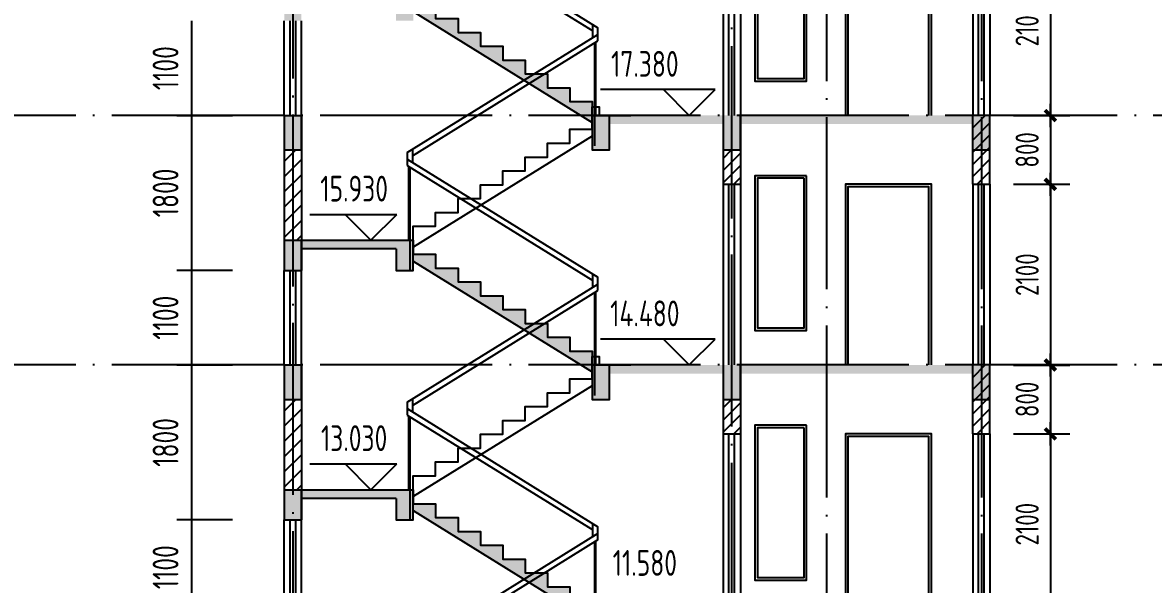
# Model space of a CAD drawing. Extents: x -726032 to 135930, y -151624 to 587044.
# Drawn here: x -417095 to -403957, y 236459 to 242988 of the extents above; entities that cross this region are included whole.
import ezdxf
from ezdxf.enums import TextEntityAlignment as Align

# ---------------------------------------------------------------- set-up
doc = ezdxf.new("R2010")
doc.units = 0
doc.header["$LTSCALE"] = 1000
doc.header["$MEASUREMENT"] = 0
doc.linetypes.add('DOTE', pattern=[2.42, 2, -0.2, 0.02, -0.2])
doc.layers.get('0').update_dxf_attribs({"linetype": 'CONTINUOUS'})
doc.layers.get('DEFPOINTS').update_dxf_attribs({"color": 1, "linetype": 'CONTINUOUS'})
for name, color, linetype in [('DOTE', 8, 'DOTE'), ('PUB_DIM', 245, 'CONTINUOUS'), ('WALL', 255, 'CONTINUOUS'), ('WINDOW', 155, 'CONTINUOUS'), ('WINDOW_TEXT', 7, 'CONTINUOUS')]:
    doc.layers.add(name, color=color, linetype=linetype)
doc.styles.add('DIM_FONT', font='isocp.shx', dxfattribs={"width": 0.8})
doc.styles.add('SIMPLEX', font='SIMPLEX.SHX')
doc.dimstyles.new('AXIS', dxfattribs={"dimtxt": 300, "dimasz": 1, "dimexe": 250, "dimexo": 300, "dimgap": 150, "dimtad": 1, "dimdec": 0, "dimzin": 0, "dimdsep": 46, "dimtxsty": 'DIM_FONT', "dimcen": 0.09, "dimse1": 1, "dimse2": 1, "dimclrt": 142, "dimadec": 0, "dimazin": 0, "dimtfac": 1, "dimtdec": 0, "dimtix": 1, "dimtmove": 2, "dimatfit": 3, "dimfxl": 1, "dimtolj": 1, "dimtzin": 0, "dimarcsym": 0})
doc.dimstyles.new('DIMN', dxfattribs={"dimtxt": 300, "dimasz": 1, "dimexe": 250, "dimexo": 300, "dimgap": 150, "dimtad": 1, "dimdec": 0, "dimzin": 0, "dimdsep": 46, "dimtxsty": 'DIM_FONT', "dimcen": 0.09, "dimclrt": 142, "dimadec": 0, "dimazin": 0, "dimtfac": 1, "dimtdec": 0, "dimtix": 1, "dimtmove": 2, "dimatfit": 3, "dimfxl": 1, "dimtolj": 1, "dimtzin": 0, "dimarcsym": 0})

# ---------------------------------------------------------------- blocks, each defined once
blk = doc.blocks.new('_DIMX')
blk.add_line((-150, 0), (150, 0))
at = {"const_width": 50}
blk.add_lwpolyline([(-70, -70), (70, 70)], dxfattribs=at)
blk = doc.blocks.new('*D4269')
at = {"layer": 'DEFPOINTS', "color": 0, "transparency": 16777216}
for p in [(-405851, 238209), (-405851, 236109), (-405154, 236109)]:
    blk.add_point(p, dxfattribs=at)
at = {"layer": 'PUB_DIM', "color": 0, "lineweight": -2, "transparency": 16777216}
for p, q in [((-405154, 238208), (-405154, 236110)), ((-405581, 236109), (-404929, 236109))]:
    blk.add_line(p, q, dxfattribs=at)
at = {"layer": 'PUB_DIM', "color": 0, "lineweight": -2, "transparency": 16777216, "xscale": 0.9, "yscale": 0.9, "zscale": 0.9}
for p, rotation in [((-405154, 238209), 90), ((-405154, 236109), 270)]:
    blk.add_blockref('_DIMX', p, dxfattribs=dict(at, rotation=rotation))
at = {"layer": 'PUB_DIM', "color": 142, "transparency": 16777216, "insert": (-405424, 237159), "char_height": 270, "attachment_point": 5, "rotation": 90, "style": 'DIM_FONT'}
blk.add_mtext('\\A1;2100', dxfattribs=at)
blk = doc.blocks.new('*D4268')
at = {"layer": 'DEFPOINTS', "color": 0, "transparency": 16777216}
for p in [(-405851, 239009), (-405851, 238209), (-405154, 238209)]:
    blk.add_point(p, dxfattribs=at)
at = {"layer": 'PUB_DIM', "color": 0, "lineweight": -2, "transparency": 16777216}
for p, q in [((-405154, 239008), (-405154, 238210)), ((-405581, 238209), (-404929, 238209))]:
    blk.add_line(p, q, dxfattribs=at)
at = {"layer": 'PUB_DIM', "color": 0, "lineweight": -2, "transparency": 16777216, "xscale": 0.9, "yscale": 0.9, "zscale": 0.9}
for p, rotation in [((-405154, 239009), 90), ((-405154, 238209), 270)]:
    blk.add_blockref('_DIMX', p, dxfattribs=dict(at, rotation=rotation))
at = {"layer": 'PUB_DIM', "color": 142, "transparency": 16777216, "insert": (-405424, 238609), "char_height": 270, "attachment_point": 5, "rotation": 90, "style": 'DIM_FONT'}
blk.add_mtext('\\A1;800', dxfattribs=at)
blk = doc.blocks.new('*D4271')
at = {"layer": 'DEFPOINTS', "color": 0, "transparency": 16777216}
for p in [(-405851, 241109), (-405851, 239009), (-405154, 239009)]:
    blk.add_point(p, dxfattribs=at)
at = {"layer": 'PUB_DIM', "color": 0, "lineweight": -2, "transparency": 16777216}
for p, q in [((-405154, 241108), (-405154, 239010)), ((-405581, 239009), (-404929, 239009))]:
    blk.add_line(p, q, dxfattribs=at)
at = {"layer": 'PUB_DIM', "color": 0, "lineweight": -2, "transparency": 16777216, "xscale": 0.9, "yscale": 0.9, "zscale": 0.9}
for p, rotation in [((-405154, 241109), 90), ((-405154, 239009), 270)]:
    blk.add_blockref('_DIMX', p, dxfattribs=dict(at, rotation=rotation))
at = {"layer": 'PUB_DIM', "color": 142, "transparency": 16777216, "insert": (-405424, 240059), "char_height": 270, "attachment_point": 5, "rotation": 90, "style": 'DIM_FONT'}
blk.add_mtext('\\A1;2100', dxfattribs=at)
blk = doc.blocks.new('*D4270')
at = {"layer": 'DEFPOINTS', "color": 0, "transparency": 16777216}
for p in [(-405851, 241909), (-405851, 241109), (-405154, 241109)]:
    blk.add_point(p, dxfattribs=at)
at = {"layer": 'PUB_DIM', "color": 0, "lineweight": -2, "transparency": 16777216}
for p, q in [((-405154, 241908), (-405154, 241110)), ((-405581, 241109), (-404929, 241109))]:
    blk.add_line(p, q, dxfattribs=at)
at = {"layer": 'PUB_DIM', "color": 0, "lineweight": -2, "transparency": 16777216, "xscale": 0.9, "yscale": 0.9, "zscale": 0.9}
for p, rotation in [((-405154, 241909), 90), ((-405154, 241109), 270)]:
    blk.add_blockref('_DIMX', p, dxfattribs=dict(at, rotation=rotation))
at = {"layer": 'PUB_DIM', "color": 142, "transparency": 16777216, "insert": (-405424, 241509), "char_height": 270, "attachment_point": 5, "rotation": 90, "style": 'DIM_FONT'}
blk.add_mtext('\\A1;800', dxfattribs=at)
blk = doc.blocks.new('*D4273')
at = {"layer": 'DEFPOINTS', "color": 0, "transparency": 16777216}
for p in [(-405851, 244009), (-405851, 241909), (-405154, 241909)]:
    blk.add_point(p, dxfattribs=at)
at = {"layer": 'PUB_DIM', "color": 0, "lineweight": -2, "transparency": 16777216}
for p, q in [((-405154, 244008), (-405154, 241910)), ((-405581, 241909), (-404929, 241909))]:
    blk.add_line(p, q, dxfattribs=at)
at = {"layer": 'PUB_DIM', "color": 0, "lineweight": -2, "transparency": 16777216, "xscale": 0.9, "yscale": 0.9, "zscale": 0.9}
for p, rotation in [((-405154, 244009), 90), ((-405154, 241909), 270)]:
    blk.add_blockref('_DIMX', p, dxfattribs=dict(at, rotation=rotation))
at = {"layer": 'PUB_DIM', "color": 142, "transparency": 16777216, "insert": (-405424, 242959), "char_height": 270, "attachment_point": 5, "rotation": 90, "style": 'DIM_FONT'}
blk.add_mtext('\\A1;2100', dxfattribs=at)
blk = doc.blocks.new('*D4284')
at = {"layer": 'DEFPOINTS', "color": 0, "transparency": 16777216}
for p in [(-415024, 240109), (-415134, 239009), (-415024, 239009)]:
    blk.add_point(p, dxfattribs=at)
at = {"layer": 'PUB_DIM', "color": 0, "lineweight": -2, "transparency": 16777216}
blk.add_line((-415134, 240108), (-415134, 239010), dxfattribs=at)
at = {"layer": 'PUB_DIM', "color": 0, "transparency": 16777216}
for points in [[(-415135, 240108), (-415134, 240108), (-415134, 240109)], [(-415135, 239010), (-415134, 239010), (-415134, 239009)]]:
    blk.add_solid(points, dxfattribs=at)
at = {"layer": 'PUB_DIM', "color": 142, "transparency": 16777216, "insert": (-415434, 239559), "char_height": 300, "attachment_point": 5, "rotation": 90, "style": 'DIM_FONT'}
blk.add_mtext('\\A1;1100', dxfattribs=at)
blk = doc.blocks.new('*D4286')
at = {"layer": 'DEFPOINTS', "color": 0, "transparency": 16777216}
for p in [(-415024, 239009), (-415134, 237209), (-415024, 237209)]:
    blk.add_point(p, dxfattribs=at)
at = {"layer": 'PUB_DIM', "color": 0, "lineweight": -2, "transparency": 16777216}
blk.add_line((-415134, 239008), (-415134, 237210), dxfattribs=at)
at = {"layer": 'PUB_DIM', "color": 0, "transparency": 16777216}
for points in [[(-415135, 239008), (-415134, 239008), (-415134, 239009)], [(-415135, 237210), (-415134, 237210), (-415134, 237209)]]:
    blk.add_solid(points, dxfattribs=at)
at = {"layer": 'PUB_DIM', "color": 142, "transparency": 16777216, "insert": (-415434, 238109), "char_height": 300, "attachment_point": 5, "rotation": 90, "style": 'DIM_FONT'}
blk.add_mtext('\\A1;1800', dxfattribs=at)
blk = doc.blocks.new('*D4307')
at = {"layer": 'DEFPOINTS', "color": 0, "transparency": 16777216}
for p in [(-415024, 237209), (-415134, 236109), (-415024, 236109)]:
    blk.add_point(p, dxfattribs=at)
at = {"layer": 'PUB_DIM', "color": 0, "lineweight": -2, "transparency": 16777216}
blk.add_line((-415134, 237208), (-415134, 236110), dxfattribs=at)
at = {"layer": 'PUB_DIM', "color": 0, "transparency": 16777216}
for points in [[(-415135, 237208), (-415134, 237208), (-415134, 237209)], [(-415135, 236110), (-415134, 236110), (-415134, 236109)]]:
    blk.add_solid(points, dxfattribs=at)
at = {"layer": 'PUB_DIM', "color": 142, "transparency": 16777216, "insert": (-415434, 236659), "char_height": 300, "attachment_point": 5, "rotation": 90, "style": 'DIM_FONT'}
blk.add_mtext('\\A1;1100', dxfattribs=at)
blk = doc.blocks.new('*D4333')
at = {"layer": 'DEFPOINTS', "color": 0, "transparency": 16777216}
for p in [(-415024, 241909), (-415134, 240109), (-415024, 240109)]:
    blk.add_point(p, dxfattribs=at)
at = {"layer": 'PUB_DIM', "color": 0, "lineweight": -2, "transparency": 16777216}
blk.add_line((-415134, 241908), (-415134, 240110), dxfattribs=at)
at = {"layer": 'PUB_DIM', "color": 0, "transparency": 16777216}
for points in [[(-415135, 241908), (-415134, 241908), (-415134, 241909)], [(-415135, 240110), (-415134, 240110), (-415134, 240109)]]:
    blk.add_solid(points, dxfattribs=at)
at = {"layer": 'PUB_DIM', "color": 142, "transparency": 16777216, "insert": (-415434, 241009), "char_height": 300, "attachment_point": 5, "rotation": 90, "style": 'DIM_FONT'}
blk.add_mtext('\\A1;1800', dxfattribs=at)
blk = doc.blocks.new('*D4334')
at = {"layer": 'DEFPOINTS', "color": 0, "transparency": 16777216}
for p in [(-415024, 243009), (-415134, 241909), (-415024, 241909)]:
    blk.add_point(p, dxfattribs=at)
at = {"layer": 'PUB_DIM', "color": 0, "lineweight": -2, "transparency": 16777216}
blk.add_line((-415134, 243008), (-415134, 241910), dxfattribs=at)
at = {"layer": 'PUB_DIM', "color": 0, "transparency": 16777216}
for points in [[(-415135, 243008), (-415134, 243008), (-415134, 243009)], [(-415135, 241910), (-415134, 241910), (-415134, 241909)]]:
    blk.add_solid(points, dxfattribs=at)
at = {"layer": 'PUB_DIM', "color": 142, "transparency": 16777216, "insert": (-415434, 242459), "char_height": 300, "attachment_point": 5, "rotation": 90, "style": 'DIM_FONT'}
blk.add_mtext('\\A1;1100', dxfattribs=at)
blk = doc.blocks.new('_WBLK')
for p, q in [((-0.5, 0.5), (0.5, 0.5)), ((0.5, 0.1667), (-0.5, 0.1667)), ((0.5, -0.1667), (-0.5, -0.1667)), ((-0.5, -0.5), (0.5, -0.5))]:
    blk.add_line(p, q)
at = {"layer": 'WINDOW_TEXT', "style": 'SIMPLEX', "flags": 9}
blk.add_attdef('A', text='', height=1, dxfattribs=at).set_placement((0, 1.5), align=Align.MIDDLE)

msp = doc.modelspace()

# ---------------------------------------------------------------- hatches: boundary and pattern name
h = msp.add_hatch(color=136)
h.paths.add_polyline_path([(-414056, 243359.2), (-413856, 243359.2), (-413856, 243009.2), (-414056, 243009.2)])
h.paths.add_polyline_path([(-413856, 243359.2), (-412556, 243359.2), (-412556, 243009.2), (-412756, 243009.2), (-412756, 243259.2), (-413856, 243259.2)])
h.paths.add_polyline_path([(-412556, 243117.2), (-412556, 243197.2), (-412296, 243197.2), (-412296, 243036.2), (-412036, 243036.2), (-412036, 242875.2), (-411776, 242875.2), (-411776, 242714.2), (-411516, 242714.2), (-411516, 242553.2), (-411256, 242553.2), (-411256, 242392.2), (-411149.4, 242392.2), (-411267.3, 242319.2)])
h.paths.add_polyline_path([(-411149.4, 242392.2), (-411028.3, 242392.2), (-411206.8, 242281.7), (-411267.3, 242319.2)])
h.paths.add_polyline_path([(-411206.8, 242281.7), (-411028.3, 242392.2), (-410996, 242392.2), (-410996, 242231.2), (-410736, 242231.2), (-410736, 242070.2), (-410476, 242070.2), (-410476, 241909.2), (-410476, 241829.2)])
h.paths.add_polyline_path([(-410476, 241909.2), (-410276, 241909.2), (-410276, 241509.2), (-410476, 241509.2)])
h.paths.add_polyline_path([(-410276, 241909.2), (-408956, 241909.2), (-408956, 241809.2), (-410276, 241809.2)])
h.paths.add_polyline_path([(-408956, 241909.2), (-408756, 241909.2), (-408756, 241509.2), (-408956, 241509.2)])
h = msp.add_hatch(color=146)
h.paths.add_polyline_path([(-414056, 241909.2), (-413956, 241909.2), (-413956, 241509.2), (-414056, 241509.2)])
h.paths.add_polyline_path([(-413956, 241909.2), (-413856, 241909.2), (-413856, 241509.2), (-413956, 241509.2)])
h = msp.add_hatch()
h.set_pattern_fill('ANSI31', color=136, scale=800, style=0)
h.set_pattern_definition([(45, (-418302.82, 277743.17), (-70.71068, 70.71068), [])])
h.paths.add_polyline_path([(-408856, 241109.2), (-408756, 241109.2), (-408756, 241509.2), (-408856, 241509.2)])
h.paths.add_polyline_path([(-408856, 241509.2), (-408956, 241509.2), (-408956, 241109.2), (-408856, 241109.2)])
h.paths.add_polyline_path([(-405856, 241909.2), (-405956, 241909.2), (-405956, 241109.2), (-405856, 241109.2)])
h.paths.add_polyline_path([(-405956, 241909.2), (-406056, 241909.2), (-406056, 241109.2), (-405956, 241109.2)])
h = msp.add_hatch(color=146)
h.paths.add_polyline_path([(-405956, 241509.2), (-405856, 241509.2), (-405856, 241909.2), (-405956, 241909.2)])
h.paths.add_polyline_path([(-405956, 241909.2), (-406056, 241909.2), (-406056, 241509.2), (-405956, 241509.2)])
h.paths.add_polyline_path([(-406056, 241809.2), (-406056, 241909.2), (-408756, 241909.2), (-408756, 241809.2)])
h = msp.add_hatch()
h.set_pattern_fill('ANSI31', color=146, scale=1000, style=0)
h.set_pattern_definition([(45, (-418302.82, 300943.17), (-88.38835, 88.38835), [])])
h.paths.add_polyline_path([(-413956, 240459.2), (-413856, 240459.2), (-413856, 241509.2), (-413956, 241509.2)])
h.paths.add_polyline_path([(-414056, 240459.2), (-413956, 240459.2), (-413956, 241509.2), (-414056, 241509.2)])
h = msp.add_hatch(color=136)
h.paths.add_polyline_path([(-414056, 240459.2), (-413856, 240459.2), (-413856, 240109.2), (-414056, 240109.2)])
h.paths.add_polyline_path([(-413856, 240459.2), (-412556, 240459.2), (-412556, 240109.2), (-412756, 240109.2), (-412756, 240359.2), (-413856, 240359.2)])
h.paths.add_polyline_path([(-412556, 240217.2), (-412556, 240297.2), (-412296, 240297.2), (-412296, 240136.2), (-412036, 240136.2), (-412036, 239975.2), (-411776, 239975.2), (-411776, 239814.2), (-411516, 239814.2), (-411516, 239653.2), (-411256, 239653.2), (-411256, 239492.2), (-411149.4, 239492.2), (-411267.3, 239419.2)])
h.paths.add_polyline_path([(-411149.4, 239492.2), (-411028.3, 239492.2), (-411206.8, 239381.7), (-411267.3, 239419.2)])
h.paths.add_polyline_path([(-411206.8, 239381.7), (-411028.3, 239492.2), (-410996, 239492.2), (-410996, 239331.2), (-410736, 239331.2), (-410736, 239170.2), (-410476, 239170.2), (-410476, 239009.2), (-410476, 238929.2)])
h.paths.add_polyline_path([(-410476, 239009.2), (-410276, 239009.2), (-410276, 238609.2), (-410476, 238609.2)])
h.paths.add_polyline_path([(-410276, 239009.2), (-408956, 239009.2), (-408956, 238909.2), (-410276, 238909.2)])
h.paths.add_polyline_path([(-408956, 239009.2), (-408756, 239009.2), (-408756, 238609.2), (-408956, 238609.2)])
h = msp.add_hatch(color=146)
h.paths.add_polyline_path([(-414056, 239009.2), (-413956, 239009.2), (-413956, 238609.2), (-414056, 238609.2)])
h.paths.add_polyline_path([(-413956, 239009.2), (-413856, 239009.2), (-413856, 238609.2), (-413956, 238609.2)])
h = msp.add_hatch()
h.set_pattern_fill('ANSI31', color=136, scale=800, style=0)
h.set_pattern_definition([(45, (-418302.82, 274843.17), (-70.71068, 70.71068), [])])
h.paths.add_polyline_path([(-408856, 238209.2), (-408756, 238209.2), (-408756, 238609.2), (-408856, 238609.2)])
h.paths.add_polyline_path([(-408856, 238609.2), (-408956, 238609.2), (-408956, 238209.2), (-408856, 238209.2)])
h.paths.add_polyline_path([(-405856, 239009.2), (-405956, 239009.2), (-405956, 238209.2), (-405856, 238209.2)])
h.paths.add_polyline_path([(-405956, 239009.2), (-406056, 239009.2), (-406056, 238209.2), (-405956, 238209.2)])
h = msp.add_hatch(color=146)
h.paths.add_polyline_path([(-405956, 238609.2), (-405856, 238609.2), (-405856, 239009.2), (-405956, 239009.2)])
h.paths.add_polyline_path([(-405956, 239009.2), (-406056, 239009.2), (-406056, 238609.2), (-405956, 238609.2)])
h.paths.add_polyline_path([(-406056, 238909.2), (-406056, 239009.2), (-408756, 239009.2), (-408756, 238909.2)])
h = msp.add_hatch()
h.set_pattern_fill('ANSI31', color=146, scale=1000, style=0)
h.set_pattern_definition([(45, (-418302.82, 298043.17), (-88.38835, 88.38835), [])])
h.paths.add_polyline_path([(-413956, 237559.2), (-413856, 237559.2), (-413856, 238609.2), (-413956, 238609.2)])
h.paths.add_polyline_path([(-414056, 237559.2), (-413956, 237559.2), (-413956, 238609.2), (-414056, 238609.2)])
h = msp.add_hatch(color=136)
h.paths.add_polyline_path([(-414056, 237559.2), (-413856, 237559.2), (-413856, 237209.2), (-414056, 237209.2)])
h.paths.add_polyline_path([(-413856, 237559.2), (-412556, 237559.2), (-412556, 237209.2), (-412756, 237209.2), (-412756, 237459.2), (-413856, 237459.2)])
h.paths.add_polyline_path([(-412556, 237317.2), (-412556, 237397.2), (-412296, 237397.2), (-412296, 237236.2), (-412036, 237236.2), (-412036, 237075.2), (-411776, 237075.2), (-411776, 236914.2), (-411516, 236914.2), (-411516, 236753.2), (-411256, 236753.2), (-411256, 236592.2), (-411149.4, 236592.2), (-411267.3, 236519.2)])
h.paths.add_polyline_path([(-411149.4, 236592.2), (-411028.3, 236592.2), (-411206.8, 236481.7), (-411267.3, 236519.2)])
h.paths.add_polyline_path([(-411206.8, 236481.7), (-411028.3, 236592.2), (-410996, 236592.2), (-410996, 236431.2), (-410736, 236431.2), (-410736, 236270.2), (-410476, 236270.2), (-410476, 236109.2), (-410476, 236029.2)])
h.paths.add_polyline_path([(-410476, 236109.2), (-410276, 236109.2), (-410276, 235709.2), (-410476, 235709.2)])
h.paths.add_polyline_path([(-410276, 236109.2), (-408956, 236109.2), (-408956, 236009.2), (-410276, 236009.2)])
h.paths.add_polyline_path([(-408956, 236109.2), (-408756, 236109.2), (-408756, 235709.2), (-408956, 235709.2)])

# ---------------------------------------------------------------- linework, layer by layer
at = {"color": 146}
for p, q in [((-412627.8, 244302.7), (-410409.9, 242929.3)), ((-412627.8, 244227.7), (-410471.4, 242892.4)), ((-412556, 243117.2), (-410476, 241829.2)), ((-410471.4, 242812.1), (-410471.4, 242967.4)), ((-410409.9, 242775.2), (-410409.9, 242929.3)), ((-412627.8, 241476.8), (-410409.9, 242850.2)), ((-412566.3, 241439.9), (-410409.9, 242775.2)), ((-410446.9, 241554.6), (-410446.9, 242752.1)), ((-410434.9, 241904.6), (-410434.9, 242759.5)), ((-410476, 241668.2), (-412556, 240380.2)), ((-412627.8, 241476.8), (-412627.8, 241327.7)), ((-412566.3, 241514.9), (-412566.3, 241364.6)), ((-412627.8, 241402.7), (-410409.9, 240029.3)), ((-412627.8, 241327.7), (-410471.4, 239992.4)), ((-412606, 240459.2), (-412606, 241314.2)), ((-412594, 240109.2), (-412594, 241306.8)), ((-412756, 240359.2), (-413856, 240359.2)), ((-412556, 240217.2), (-410476, 238929.2)), ((-410471.4, 239912.1), (-410471.4, 240067.4)), ((-410409.9, 239875.2), (-410409.9, 240029.3)), ((-412627.8, 238576.8), (-410409.9, 239950.2)), ((-412566.3, 238539.9), (-410409.9, 239875.2)), ((-410446.9, 238654.6), (-410446.9, 239852.1)), ((-410434.9, 239004.6), (-410434.9, 239859.5)), ((-410476, 238768.2), (-412556, 237480.2)), ((-412566.3, 238614.9), (-412566.3, 238464.6)), ((-412627.8, 238576.8), (-412627.8, 238427.7)), ((-412627.8, 238502.7), (-410409.9, 237129.3)), ((-412627.8, 238427.7), (-410471.4, 237092.4)), ((-412606, 237559.2), (-412606, 238414.2)), ((-412594, 237209.2), (-412594, 238406.8)), ((-412756, 237459.2), (-413856, 237459.2)), ((-412556, 237317.2), (-410476, 236029.2)), ((-410471.4, 237012.1), (-410471.4, 237167.4)), ((-410409.9, 237050.2), (-412627.8, 235676.8)), ((-410409.9, 236975.2), (-410409.9, 237129.3)), ((-410409.9, 236975.2), (-412566.3, 235639.9)), ((-410446.9, 235754.6), (-410446.9, 236952.1)), ((-410434.9, 236104.6), (-410434.9, 236959.5))]:
    msp.add_line(p, q, dxfattribs=at)
for p, q in [((-414056, 241909.2), (-413856, 241909.2)), ((-406056, 241509.2), (-405856, 241509.2)), ((-414056, 239009.2), (-413856, 239009.2)), ((-406056, 238609.2), (-405856, 238609.2))]:
    msp.add_line(p, q)
at = {"color": 136}
for points in [[(-407986, 244109.2), (-408586, 244109.2), (-408586, 242309.2), (-407986, 242309.2)], [(-408016, 244079.2), (-408556, 244079.2), (-408556, 242339.2), (-408016, 242339.2)], [(-407986, 241209.2), (-408586, 241209.2), (-408586, 239409.2), (-407986, 239409.2)], [(-408016, 241179.2), (-408556, 241179.2), (-408556, 239439.2), (-408016, 239439.2)], [(-407986, 238309.2), (-408586, 238309.2), (-408586, 236509.2), (-407986, 236509.2)], [(-408016, 238279.2), (-408556, 238279.2), (-408556, 236539.2), (-408016, 236539.2)]]:
    msp.add_lwpolyline(points, close=True, dxfattribs=at)
for points in [[(-406536, 241909.2), (-406536, 244009.2), (-407536, 244009.2), (-407536, 241909.2)], [(-406566, 241909.2), (-406566, 243979.2), (-407506, 243979.2), (-407506, 241909.2)], [(-406536, 239009.2), (-406536, 241109.2), (-407536, 241109.2), (-407536, 239009.2)], [(-406566, 239009.2), (-406566, 241079.2), (-407506, 241079.2), (-407506, 239009.2)], [(-406536, 236109.2), (-406536, 238209.2), (-407536, 238209.2), (-407536, 236109.2)], [(-406566, 236109.2), (-406566, 238179.2), (-407506, 238179.2), (-407506, 236109.2)]]:
    msp.add_lwpolyline(points, dxfattribs=at)
at = {"color": 146}
for points in [[(-414056, 243359.2), (-412556, 243359.2), (-412556, 243197.2), (-412296, 243197.2), (-412296, 243036.2), (-412036, 243036.2), (-412036, 242875.2), (-411776, 242875.2), (-411776, 242714.2), (-411516, 242714.2), (-411516, 242553.2), (-411256, 242553.2), (-411256, 242392.2), (-410996, 242392.2), (-410996, 242231.2), (-410736, 242231.2), (-410736, 242070.2), (-410476, 242070.2), (-410476, 241909.2), (-410027.3, 241909.2)], [(-410476, 241909.2), (-410476, 242009.2), (-410396, 242009.2), (-410396, 241909.2)], [(-414056, 241909.2), (-414056, 241509.2), (-413856, 241509.2), (-413856, 241909.2)], [(-413856, 240459.2), (-412556, 240459.2), (-412556, 240621.2), (-412296, 240621.2), (-412296, 240782.2), (-412036, 240782.2), (-412036, 240943.2), (-411776, 240943.2), (-411776, 241104.2), (-411516, 241104.2), (-411516, 241265.2), (-411256, 241265.2), (-411256, 241426.2), (-410996, 241426.2), (-410996, 241587.2), (-410736, 241587.2), (-410736, 241748.2), (-410476, 241748.2), (-410476, 241909.2), (-410276, 241909.2)], [(-410476, 241909.2), (-410476, 241509.2), (-410276, 241509.2), (-410276, 241909.2)], [(-408956, 241909.2), (-408956, 241509.2), (-408756, 241509.2), (-408756, 241909.2)], [(-414056, 240459.2), (-412556, 240459.2), (-412556, 240297.2), (-412296, 240297.2), (-412296, 240136.2), (-412036, 240136.2), (-412036, 239975.2), (-411776, 239975.2), (-411776, 239814.2), (-411516, 239814.2), (-411516, 239653.2), (-411256, 239653.2), (-411256, 239492.2), (-410996, 239492.2), (-410996, 239331.2), (-410736, 239331.2), (-410736, 239170.2), (-410476, 239170.2), (-410476, 239009.2), (-410027.3, 239009.2)], [(-414056, 240459.2), (-414056, 240109.2), (-413856, 240109.2), (-413856, 240459.2)], [(-412756, 240359.2), (-412756, 240109.2), (-412556, 240109.2), (-412556, 240459.2)], [(-410476, 239009.2), (-410476, 239109.2), (-410396, 239109.2), (-410396, 239009.2)], [(-414056, 239009.2), (-414056, 238609.2), (-413856, 238609.2), (-413856, 239009.2)], [(-413856, 237559.2), (-412556, 237559.2), (-412556, 237721.2), (-412296, 237721.2), (-412296, 237882.2), (-412036, 237882.2), (-412036, 238043.2), (-411776, 238043.2), (-411776, 238204.2), (-411516, 238204.2), (-411516, 238365.2), (-411256, 238365.2), (-411256, 238526.2), (-410996, 238526.2), (-410996, 238687.2), (-410736, 238687.2), (-410736, 238848.2), (-410476, 238848.2), (-410476, 239009.2), (-410276, 239009.2)], [(-410476, 239009.2), (-410476, 238609.2), (-410276, 238609.2), (-410276, 239009.2)], [(-408956, 239009.2), (-408956, 238609.2), (-408756, 238609.2), (-408756, 239009.2)], [(-414056, 237559.2), (-412556, 237559.2), (-412556, 237397.2), (-412296, 237397.2), (-412296, 237236.2), (-412036, 237236.2), (-412036, 237075.2), (-411776, 237075.2), (-411776, 236914.2), (-411516, 236914.2), (-411516, 236753.2), (-411256, 236753.2), (-411256, 236592.2), (-410996, 236592.2), (-410996, 236431.2), (-410736, 236431.2), (-410736, 236270.2), (-410476, 236270.2), (-410476, 236109.2), (-410027.3, 236109.2)], [(-414056, 237559.2), (-414056, 237209.2), (-413856, 237209.2), (-413856, 237559.2)], [(-412756, 237459.2), (-412756, 237209.2), (-412556, 237209.2), (-412556, 237559.2)]]:
    msp.add_lwpolyline(points, dxfattribs=at)
at = {"layer": 'DOTE'}
for p, q in [((-408856, 221353.3), (-408856, 264209.2)), ((-407756, 256409.2), (-407756, 220826)), ((-405956, 256409.2), (-405956, 220826)), ((-413956, 249179.7), (-413956, 220826)), ((-387437.8, 241909.2), (-421480.6, 241909.2)), ((-387437.8, 239009.2), (-421480.6, 239009.2))]:
    msp.add_line(p, q, dxfattribs=at)
at = {"layer": 'PUB_DIM'}
for p, q in [((-409049.5, 242209.2), (-410381.7, 242209.2)), ((-409649.5, 242209.2), (-409349.5, 241909.2)), ((-409349.5, 241909.2), (-409049.5, 242209.2)), ((-415302.2, 241909.2), (-414655.3, 241909.2)), ((-413759.3, 240759.2), (-412748.8, 240759.2)), ((-413348.8, 240759.2), (-413048.8, 240459.2)), ((-413048.8, 240459.2), (-412748.8, 240759.2)), ((-414655.3, 240109.2), (-415302.2, 240109.2)), ((-409049.5, 239309.2), (-410381.7, 239309.2)), ((-409649.5, 239309.2), (-409349.5, 239009.2)), ((-409349.5, 239009.2), (-409049.5, 239309.2)), ((-415302.2, 239009.2), (-414655.3, 239009.2)), ((-413759.3, 237859.2), (-412748.8, 237859.2)), ((-413348.8, 237859.2), (-413048.8, 237559.2)), ((-413048.8, 237559.2), (-412748.8, 237859.2)), ((-414655.3, 237209.2), (-415302.2, 237209.2))]:
    msp.add_line(p, q, dxfattribs=at)
at = {"layer": 'WALL'}
for p, q in [((-414056, 241909.2), (-413856, 241909.2)), ((-414056, 241909.2), (-414056, 240109.2)), ((-413856, 241909.2), (-413856, 240109.2)), ((-408956, 241909.2), (-408956, 241109.2)), ((-408756, 241909.2), (-408756, 241109.2)), ((-406056, 241109.2), (-406056, 241909.2)), ((-405856, 241109.2), (-405856, 241909.2)), ((-408956, 241109.2), (-408756, 241109.2)), ((-406056, 241109.2), (-405856, 241109.2)), ((-414056, 239009.2), (-414056, 237209.2)), ((-414056, 239009.2), (-413856, 239009.2)), ((-413856, 239009.2), (-413856, 237209.2)), ((-408956, 239009.2), (-408956, 238209.2)), ((-408756, 239009.2), (-408756, 238209.2)), ((-406056, 238209.2), (-406056, 239009.2)), ((-405856, 238209.2), (-405856, 239009.2)), ((-408956, 238209.2), (-408756, 238209.2)), ((-406056, 238209.2), (-405856, 238209.2))]:
    msp.add_line(p, q, dxfattribs=at)

# ---------------------------------------------------------------- block references
at = {"layer": 'WINDOW', "xscale": -2100, "yscale": 200.0000000000582, "zscale": 2100, "rotation": 90}
for p in [(-408856, 242959.2), (-405956, 242959.2), (-408856, 240059.2), (-405956, 240059.2), (-408856, 237159.2), (-405956, 237159.2)]:
    msp.add_blockref('_WBLK', p, dxfattribs=at)
at = {"layer": 'WINDOW', "color": 146, "xscale": -1100, "yscale": 200.0000000000146, "zscale": 1100, "rotation": 270}
for p in [(-413956, 242459.2), (-413956, 239559.2), (-413956, 236659.2)]:
    msp.add_blockref('_WBLK', p, dxfattribs=at)

# ---------------------------------------------------------------- texts
at = {"layer": 'PUB_DIM', "style": 'DIM_FONT', "width": 0.8}
for s, p in [('17.380', (-409865.6, 242509.2)), ('15.930', (-413243.2, 241059.2)), ('14.480', (-409865.6, 239609.2)), ('13.030', (-413243.2, 238159.2)), ('11.580', (-409865.6, 236709.2))]:
    msp.add_text(s, height=300, dxfattribs=at).set_placement(p, align=Align.MIDDLE)

# ---------------------------------------------------------------- dimensions: what is measured, and where the dimension line sits
at = {"layer": 'PUB_DIM'}
for base, p1, p2, picture, middle in [((-405154.5, 241909.2), (-405851.3, 244009.2), (-405851.3, 241909.2), '*D4273', (-405424.5, 242959.2)), ((-405154.5, 241109.2), (-405851.3, 241909.2), (-405851.3, 241109.2), '*D4270', (-405424.5, 241509.2)), ((-405154.5, 239009.2), (-405851.3, 241109.2), (-405851.3, 239009.2), '*D4271', (-405424.5, 240059.2)), ((-405154.5, 238209.2), (-405851.3, 239009.2), (-405851.3, 238209.2), '*D4268', (-405424.5, 238609.2)), ((-405154.5, 236109.2), (-405851.3, 238209.2), (-405851.3, 236109.2), '*D4269', (-405424.5, 237159.2))]:
    dim = msp.add_linear_dim(base=base, p1=p1, p2=p2, angle=90, dimstyle='DIMN', override={"dimscale": 0.9, "dimblk1": '_DIMX', "dimblk2": '_DIMX', "dimsah": 1, "dimse1": 1}, dxfattribs=at)
    dim.commit()
    dim.dimension.update_dxf_attribs({"geometry": picture, "text_midpoint": middle})
for p1, p2, picture, middle in [((-415024, 243009.2), (-415024, 241909.2), '*D4334', (-415434.5, 242459.2)), ((-415024, 241909.2), (-415024, 240109.2), '*D4333', (-415434.5, 241009.2)), ((-415024, 240109.2), (-415024, 239009.2), '*D4284', (-415434.5, 239559.2)), ((-415024, 239009.2), (-415024, 237209.2), '*D4286', (-415434.5, 238109.2)), ((-415024, 237209.2), (-415024, 236109.2), '*D4307', (-415434.5, 236659.2))]:
    dim = msp.add_aligned_dim(p1=p1, p2=p2, distance=-110.5, dimstyle='AXIS', dxfattribs=at)
    dim.commit()
    dim.dimension.update_dxf_attribs({"geometry": picture, "text_midpoint": middle})

doc.saveas('drawing.dxf')
